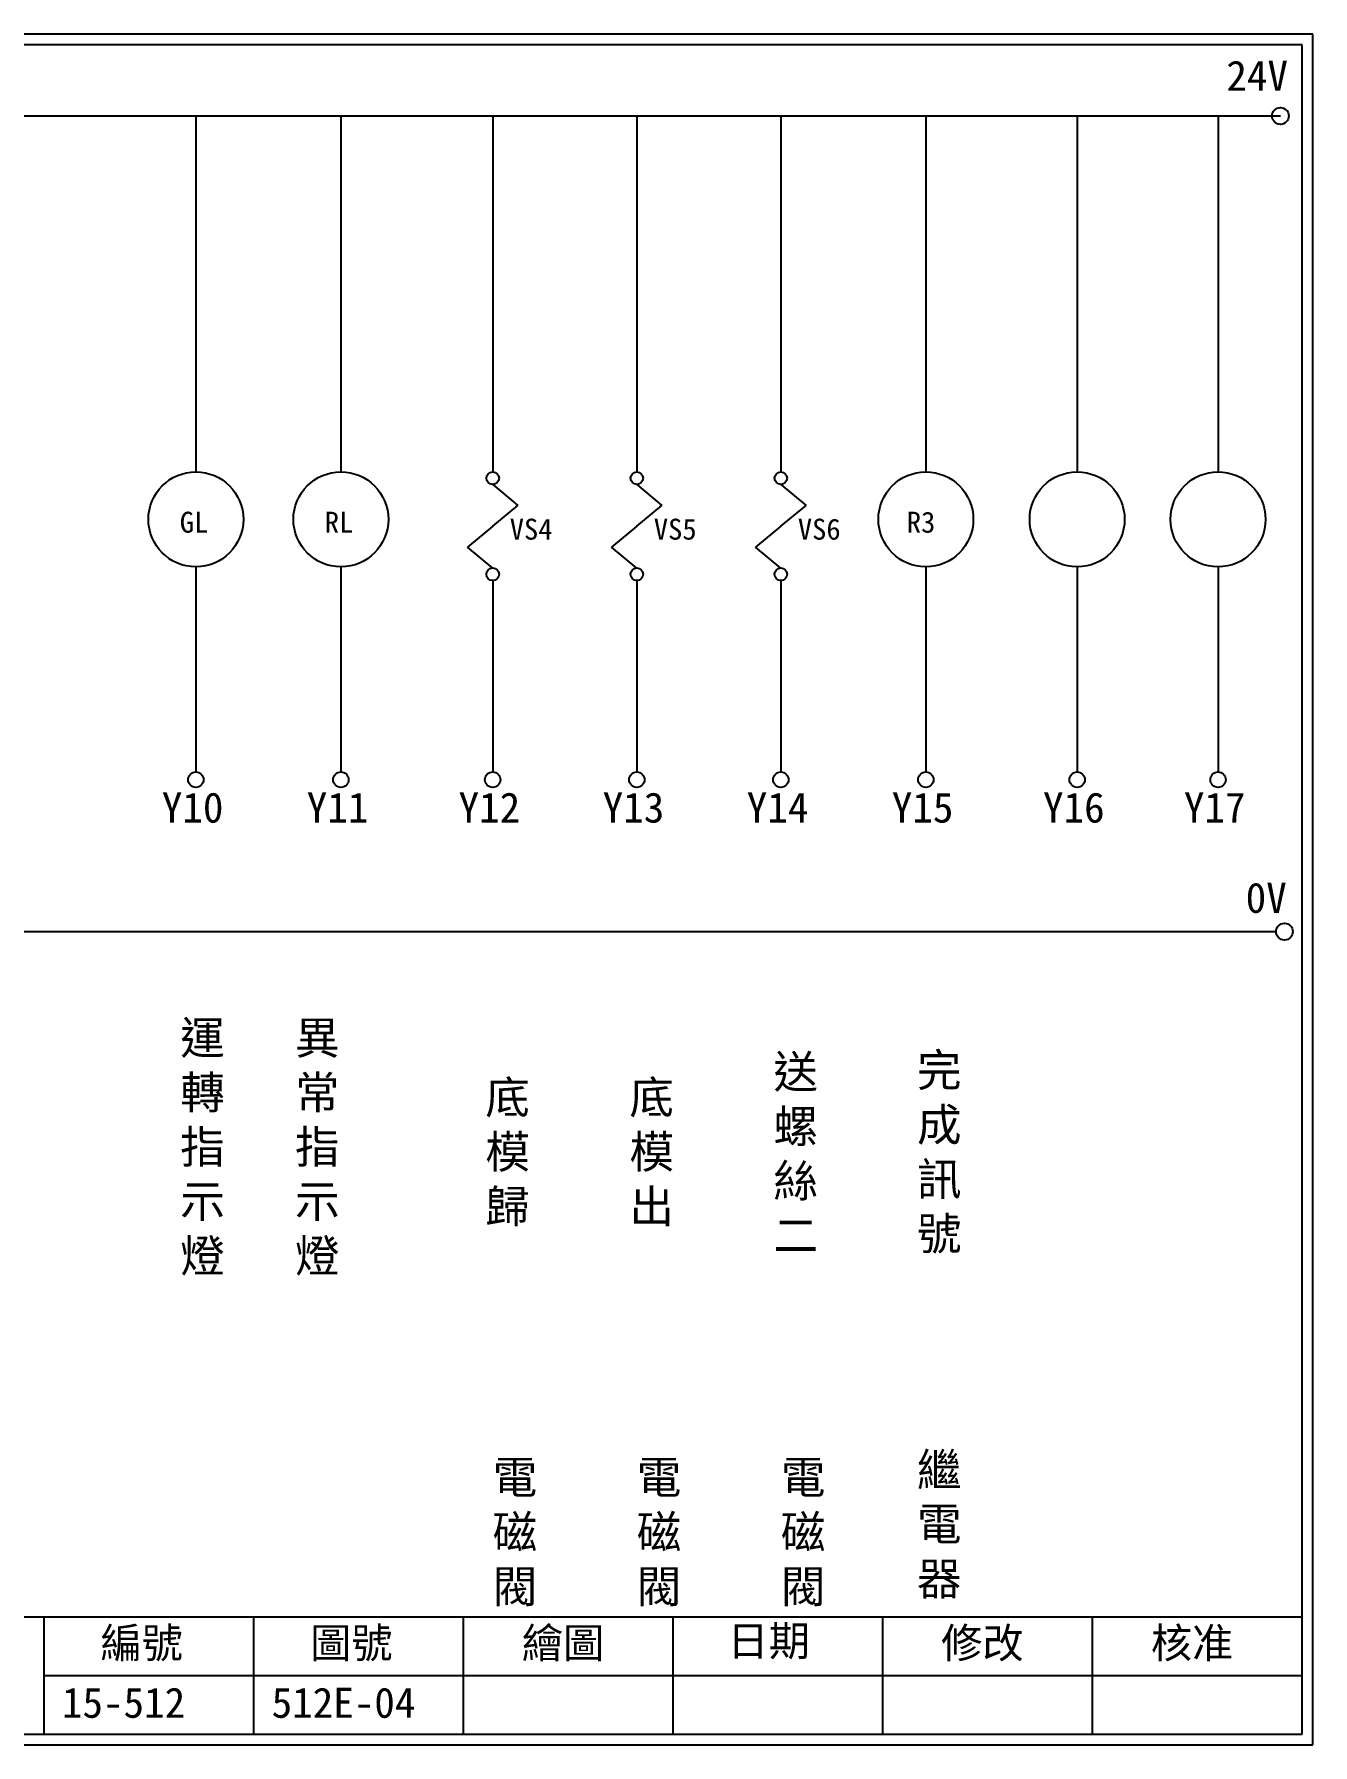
# Model space of a CAD drawing. Extents: x 926 to 1213, y 3 to 207.
# Drawn here: x 1060.3 to 1212.7, y 3 to 207 of the extents above; entities that cross this region are included whole.
import ezdxf

# ---------------------------------------------------------------- set-up
doc = ezdxf.new("R2010")
doc.units = 0
doc.layers.get('0').update_dxf_attribs({"linetype": 'CONTINUOUS'})
doc.layers.add('圖框層', color=7, linetype='CONTINUOUS')
doc.layers.add('標尺寸層', color=3, linetype='CONTINUOUS')
doc.styles.add('CNS', font='romanc.shx', dxfattribs={"bigfont": 'chineset.shx'})
doc.styles.add('STSL', font='kaiu.ttf')

msp = doc.modelspace()

# ---------------------------------------------------------------- linework, layer by layer
for centre in [(1208.88, 197.22), (1209.36, 99.96)]:
    msp.add_circle(centre, 1)
at = {"layer": '圖框層', "color": 7}
for p, q in [((1212.74, 206.97), (925.74, 206.97)), ((1212.74, 3), (1212.74, 206.97)), ((1211.49, 205.72), (926.99, 205.72)), ((1211.49, 4.25), (1211.49, 205.72)), ((926.99, 18.25), (1211.49, 18.25)), ((1061.49, 4.25), (1061.49, 18.25)), ((1086.49, 4.25), (1086.49, 18.25)), ((1111.49, 4.25), (1111.49, 18.25)), ((1136.49, 4.25), (1136.49, 18.25)), ((1161.49, 4.25), (1161.49, 18.25)), ((1186.49, 4.25), (1186.49, 18.25)), ((1061.49, 11.25), (1211.49, 11.25)), ((926.99, 4.25), (1211.49, 4.25)), ((925.74, 3), (1212.74, 3))]:
    msp.add_line(p, q, dxfattribs=at)
at = {"layer": '標尺寸層', "color": 7}
for p, q in [((930.28, 197.22), (1208.88, 197.22)), ((1079.58, 197.22), (1079.58, 154.78)), ((1096.87, 197.22), (1096.87, 154.78)), ((1114.97, 197.22), (1114.97, 154.78)), ((1132.15, 197.22), (1132.15, 154.78)), ((1149.32, 197.22), (1149.32, 154.78)), ((1166.61, 197.22), (1166.61, 154.78)), ((1184.65, 197.22), (1184.65, 154.78)), ((1201.45, 197.22), (1201.45, 154.78)), ((1114.97, 153.28), (1117.97, 150.79)), ((1132.15, 153.28), (1135.15, 150.79)), ((1149.32, 153.28), (1152.33, 150.79)), ((1114.97, 148.3), (1117.97, 150.79)), ((1132.15, 148.3), (1135.15, 150.79)), ((1149.32, 148.3), (1152.33, 150.79)), ((1114.97, 148.3), (1111.96, 145.81)), ((1132.15, 148.3), (1129.14, 145.81)), ((1149.32, 148.3), (1146.32, 145.81)), ((1114.97, 143.32), (1111.96, 145.81)), ((1132.15, 143.32), (1129.14, 145.81)), ((1149.32, 143.32), (1146.32, 145.81)), ((1079.58, 143.45), (1079.58, 119)), ((1096.87, 143.45), (1096.87, 119)), ((1166.61, 143.45), (1166.61, 119)), ((1184.65, 143.45), (1184.65, 119)), ((1201.45, 143.45), (1201.45, 119)), ((1114.97, 141.82), (1114.97, 119)), ((1132.15, 141.82), (1132.15, 119)), ((1149.32, 141.82), (1149.32, 119)), ((930.49, 99.96), (1208.36, 99.96))]:
    msp.add_line(p, q, dxfattribs=at)
for centre, radius in [((1079.58, 149.12), 5.66), ((1096.87, 149.12), 5.66), ((1114.97, 154.03), 0.751), ((1132.15, 154.03), 0.751), ((1149.32, 154.03), 0.751), ((1166.61, 149.12), 5.66), ((1184.65, 149.12), 5.66), ((1201.45, 149.12), 5.66), ((1114.97, 142.57), 0.751), ((1132.15, 142.57), 0.751), ((1149.32, 142.57), 0.751), ((1079.58, 118.08), 0.92), ((1096.87, 118.08), 0.92), ((1114.97, 118.08), 0.92), ((1132.15, 118.08), 0.92), ((1149.32, 118.08), 0.92), ((1166.61, 118.08), 0.92), ((1184.65, 118.08), 0.92), ((1201.45, 118.08), 0.92)]:
    msp.add_circle(centre, radius, dxfattribs=at)

# ---------------------------------------------------------------- texts
at = {"layer": '圖框層', "color": 4, "style": 'STSL'}
for s, height, p in [('24V', 3.6, (1202.44, 200.22)), ('GL', 2.5, (1077.66, 147.53)), ('RL', 2.5, (1094.95, 147.53)), ('VS4', 2.5, (1117, 146.7)), ('VS5', 2.5, (1134.18, 146.7)), ('VS6', 2.5, (1151.35, 146.7)), ('R3', 2.5, (1164.34, 147.53)), ('Y10', 3.6, (1075.52, 112.96)), ('Y11', 3.6, (1092.8, 112.96)), ('Y12', 3.6, (1110.9, 112.96)), ('Y13', 3.6, (1128.08, 112.96)), ('Y14', 3.6, (1145.26, 112.96)), ('Y15', 3.6, (1162.55, 112.96)), ('Y16', 3.6, (1180.58, 112.96)), ('Y17', 3.6, (1197.38, 112.96)), ('0V', 3.6, (1204.74, 102.2)), ('編號', 3.6, (1068.21, 13.34)), ('圖號', 3.6, (1093.21, 13.34)), ('繪圖', 3.6, (1118.44, 13.34)), ('日期', 3.6, (1142.96, 13.59)), ('修改', 3.6, (1168.44, 13.34)), ('核准', 3.6, (1193.44, 13.34)), ('15-512', 3.6, (1063.61, 6.22)), ('512E-04', 3.6, (1088.61, 6.22))]:
    msp.add_text(s, height=height, dxfattribs=at).set_placement(p)
at = {"layer": '標尺寸層', "color": 7, "char_height": 3.9, "width": 2.8481, "attachment_point": 5, "style": 'CNS'}
for s, insert in [('{\\fDFKai-SB|b0|i0|c136|p65;運轉指示燈}', (1080.37, 74.09)), ('{\\fDFKai-SB|b0|i0|c136|p65;異常指示燈}', (1094.06, 74.09)), ('{\\fDFKai-SB|b0|i0|c136|p65;送螺絲二}', (1151.1, 73.49)), ('{\\fDFKai-SB|b0|i0|c136|p65;完成訊號}', (1168.21, 73.48)), ('{\\fDFKai-SB|b0|i0|c136|p65;底模歸}', (1116.74, 73.49)), ('{\\fDFKai-SB|b0|i0|c136|p65;底模出}', (1133.92, 73.49)), ('{\\fDFKai-SB|b0|i0|c136|p65;電磁閥}', (1117.62, 28.17)), ('{\\fDFKai-SB|b0|i0|c136|p65;電磁閥}', (1134.8, 28.17)), ('{\\fDFKai-SB|b0|i0|c136|p65;電磁閥}', (1151.98, 28.17)), ('{\\fDFKai-SB|b0|i0|c136|p65;繼電器}', (1168.21, 29.1))]:
    msp.add_mtext(s, dxfattribs=dict(at, insert=insert))

doc.saveas('drawing.dxf')
